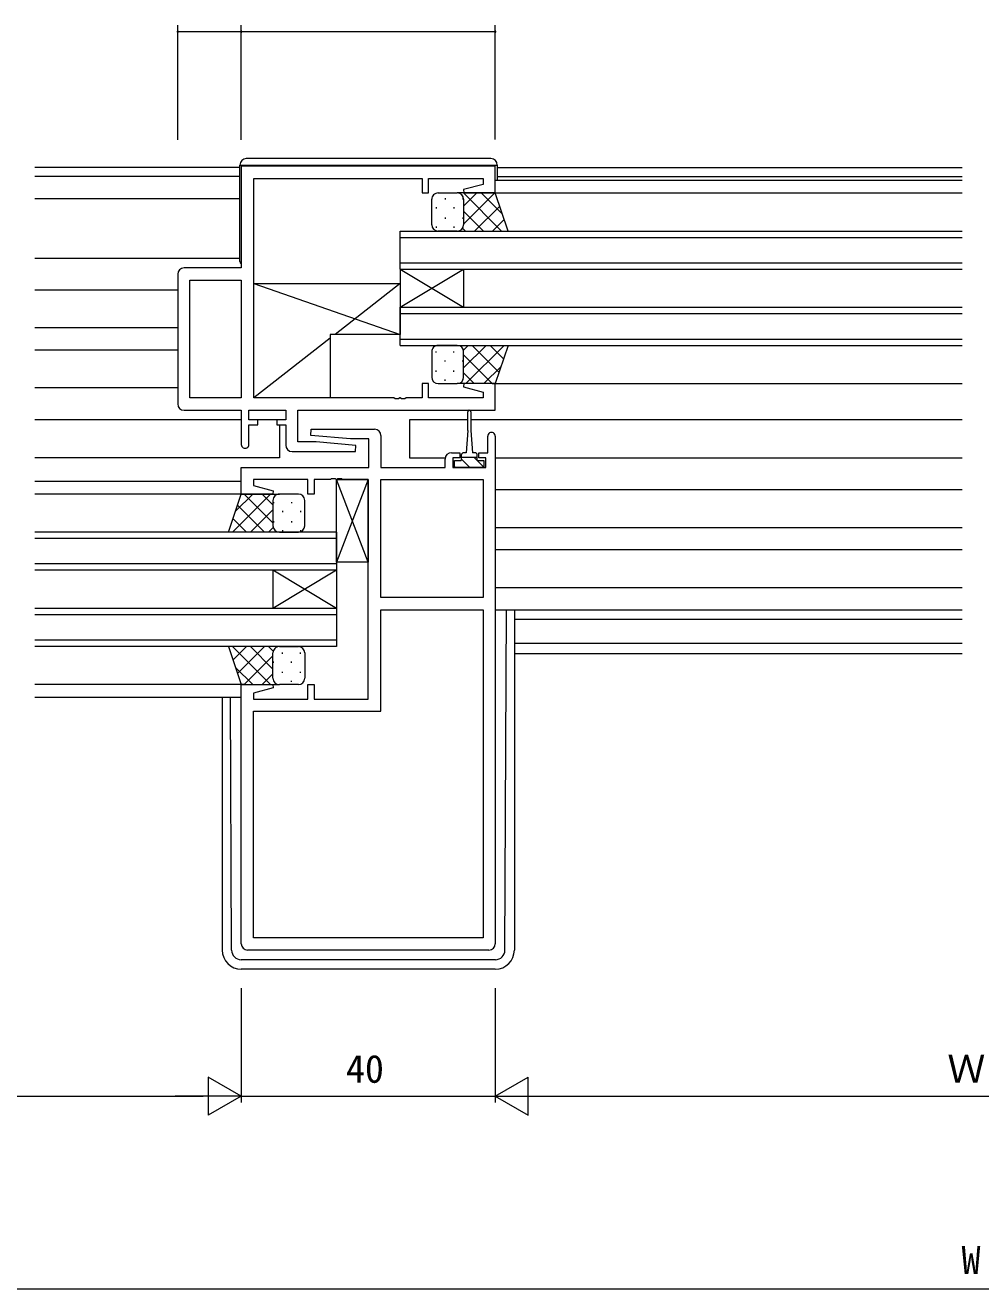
# Model space of a CAD drawing. Units: millimetres, scale not verified. Extents: x -567 to 567, y -403 to 403.
# Drawn here: x 26.6 to 177.1, y -204.9 to -6 of the extents above; entities that cross this region are included whole.
import ezdxf
from ezdxf.enums import TextEntityAlignment as Align

# ---------------------------------------------------------------- set-up
doc = ezdxf.new("R2010")
doc.units = ezdxf.units.MM
doc.header["$LTSCALE"] = 2
for name, color, linetype, lineweight in [('0-1_USER1', 6, 'Continuous', 9), ('0-2_YKK_ZWAK', 2, 'Continuous', 9), ('0-3_YKK_11', 4, 'Continuous', 9), ('0-4_YKK_12', 7, 'Continuous', 9)]:
    doc.layers.add(name, color=color, linetype=linetype, lineweight=lineweight)
doc.styles.add('ＭＳ ゴシック', font='')
doc.styles.get('ＭＳ ゴシック').set_extended_font_data('MS Gothic')

msp = doc.modelspace()

# ---------------------------------------------------------------- linework, layer by layer
at = {"layer": '0-1_USER1'}
for p, q in [((50.639, -24.024), (50.639, -5.965)), ((60.639, -23.965), (60.639, -5.965)), ((60.639, -24.024), (60.639, -5.965)), ((100.639, -23.965), (100.639, -5.965)), ((50.639, -6.965), (60.639, -6.965)), ((60.639, -6.965), (100.639, -6.965)), ((60.639, -157.563), (60.639, -175.563)), ((60.639, -157.563), (60.639, -175.563)), ((100.639, -157.563), (100.639, -175.563)), ((100.639, -157.563), (100.639, -175.563)), ((60.639, -174.563), (55.443, -171.563)), ((55.443, -171.563), (55.443, -177.563)), ((100.639, -174.563), (105.835, -171.563)), ((105.835, -177.563), (105.835, -171.563)), ((-58.361, -174.563), (54.639, -174.563)), ((60.639, -174.563), (50.246, -174.563)), ((60.639, -174.563), (55.443, -177.563)), ((60.639, -174.563), (100.639, -174.563)), ((100.639, -174.563), (105.835, -177.563)), ((100.639, -174.563), (111.031, -174.563)), ((106.639, -174.563), (244.639, -174.563)), ((-57.361, -204.865), (408.639, -204.865))]:
    msp.add_line(p, q, dxfattribs=at)
for centre, start, end in [((50.639, -6.965), 0, 180), ((50.639, -6.965), 180, 0), ((60.639, -6.965), 0, 180), ((60.639, -6.965), 0, 180), ((60.639, -6.965), 180, 0), ((60.639, -6.965), 180, 0), ((100.639, -6.965), 0, 180), ((100.639, -6.965), 180, 0)]:
    msp.add_arc(centre, 0.106, start, end, dxfattribs=at)
at = {"layer": '0-2_YKK_ZWAK'}
for p, q in [((60.439, -28.365), (28.139, -28.365)), ((60.439, -29.765), (28.139, -29.765)), ((100.939, -28.365), (174.139, -28.365)), ((100.939, -29.765), (174.139, -29.765)), ((100.639, -30.365), (174.139, -30.366)), ((60.439, -33.265), (28.139, -33.265)), ((100.139, -32.365), (174.139, -32.365)), ((85.639, -44.365), (85.639, -38.365)), ((85.639, -38.365), (174.139, -38.365)), ((85.639, -39.365), (174.139, -39.365)), ((60.439, -42.665), (28.139, -42.665)), ((85.639, -43.365), (174.139, -43.365)), ((85.639, -44.365), (85.639, -50.365)), ((85.639, -44.365), (95.639, -50.365)), ((85.639, -50.365), (95.639, -44.365)), ((85.639, -44.365), (174.139, -44.365)), ((95.639, -44.365), (95.639, -50.365)), ((50.639, -47.665), (28.139, -47.665)), ((85.639, -56.365), (85.639, -50.365)), ((85.639, -50.365), (174.139, -50.365)), ((85.639, -51.365), (174.139, -51.365)), ((50.639, -53.619), (28.139, -53.619)), ((85.639, -55.365), (174.139, -55.365)), ((50.639, -57.112), (28.139, -57.112)), ((85.639, -56.365), (174.139, -56.365)), ((50.639, -63.065), (28.139, -63.065)), ((100.139, -62.365), (174.139, -62.365)), ((60.639, -68.065), (28.139, -68.065)), ((66.639, -68.065), (62.939, -68.065)), ((66.639, -68.865), (66.639, -74.065)), ((96.289, -68.065), (87.139, -68.065)), ((87.139, -68.065), (87.139, -74.065)), ((174.139, -68.065), (96.789, -68.065)), ((66.639, -74.065), (28.139, -74.065)), ((87.139, -74.065), (92.759, -74.065)), ((100.639, -74.065), (174.139, -74.065)), ((60.639, -77.765), (28.139, -77.765)), ((100.639, -79.065), (174.139, -79.065)), ((60.639, -79.765), (28.139, -79.765)), ((100.639, -85.019), (174.139, -85.019)), ((75.639, -85.765), (28.139, -85.765)), ((75.639, -86.765), (28.139, -86.765)), ((75.639, -85.765), (75.639, -91.765)), ((100.639, -88.512), (174.139, -88.512)), ((75.639, -90.765), (28.139, -90.765)), ((75.639, -91.765), (28.139, -91.765)), ((65.639, -91.765), (65.639, -97.765)), ((75.639, -91.765), (65.639, -97.765)), ((75.639, -97.765), (65.639, -91.765)), ((75.639, -91.765), (75.639, -97.765)), ((100.639, -94.465), (174.139, -94.465)), ((75.639, -97.765), (28.139, -97.765)), ((75.639, -98.765), (28.139, -98.765)), ((75.639, -97.765), (75.639, -103.765)), ((100.639, -97.964), (174.139, -97.964)), ((103.639, -99.465), (174.139, -99.465)), ((75.639, -102.765), (28.139, -102.765)), ((103.639, -103.235), (174.139, -103.235)), ((75.639, -103.765), (28.139, -103.765)), ((103.639, -104.865), (174.139, -104.865)), ((61.139, -109.765), (28.139, -109.765)), ((60.639, -111.765), (28.139, -111.765))]:
    msp.add_line(p, q, dxfattribs=at)
at = {"layer": '0-3_YKK_11'}
for p, q in [((99.939, -26.965), (61.439, -26.965)), ((60.439, -43.165), (60.439, -27.965)), ((90.639, -37.365), (90.639, -33.365)), ((91.639, -32.365), (94.639, -32.365)), ((92.719, -33.185), (92.719, -33.385)), ((94.874, -32.394), (94.902, -32.365)), ((95.549, -33.185), (95.549, -33.385)), ((95.607, -32.365), (101.607, -38.365)), ((95.639, -34.457), (97.73, -32.365)), ((95.639, -37.286), (100.559, -32.365)), ((95.639, -33.365), (95.639, -37.365)), ((95.639, -33.365), (95.639, -37.365)), ((98.435, -32.365), (101.74, -35.67)), ((91.304, -34.6), (91.304, -34.8)), ((94.134, -34.6), (94.134, -34.8)), ((95.639, -35.226), (98.778, -38.365)), ((97.387, -38.365), (101.326, -34.427)), ((91.304, -37.63), (91.304, -37.83)), ((92.719, -36.215), (92.719, -36.415)), ((94.134, -37.63), (94.134, -37.83)), ((95.549, -36.215), (95.549, -36.415)), ((100.216, -38.365), (102.033, -36.548)), ((94.639, -38.365), (91.639, -38.365)), ((95.484, -37.9), (95.95, -38.365)), ((62.639, -46.635), (85.639, -54.635)), ((85.639, -46.635), (75.417, -54.635)), ((74.639, -55.244), (62.639, -64.635)), ((90.639, -57.365), (90.639, -61.365)), ((91.304, -57.5), (91.304, -57.3)), ((94.639, -56.365), (91.639, -56.365)), ((94.134, -57.5), (94.134, -57.3)), ((95.605, -57.11), (96.35, -56.365)), ((95.639, -59.905), (99.178, -56.365)), ((95.639, -61.365), (95.639, -57.365)), ((95.639, -61.365), (95.639, -57.365)), ((96.007, -62.365), (102.007, -56.365)), ((96.987, -56.365), (101.226, -60.604)), ((99.816, -56.365), (101.933, -58.483)), ((92.719, -58.915), (92.719, -58.715)), ((95.549, -58.915), (95.549, -58.715)), ((95.639, -57.845), (100.159, -62.365)), ((98.835, -62.365), (101.54, -59.66)), ((91.304, -60.53), (91.304, -60.33)), ((94.134, -60.53), (94.134, -60.33)), ((95.639, -60.674), (97.33, -62.365)), ((91.639, -62.365), (94.639, -62.365)), ((92.719, -61.945), (92.719, -61.745)), ((95.549, -61.78), (95.549, -61.745)), ((96.289, -69.765), (96.289, -66.815)), ((96.289, -69.765), (96.039, -73.265)), ((96.039, -73.265), (95.689, -73.265)), ((97.389, -73.265), (97.039, -73.265)), ((94.381, -75.565), (94.239, -75.423)), ((95.289, -73.665), (95.289, -74.465)), ((95.289, -73.965), (97.789, -73.965)), ((98.839, -75.533), (97.271, -73.965)), ((97.789, -74.465), (97.789, -73.665)), ((80.639, -90.495), (75.639, -77.495)), ((80.639, -77.495), (75.639, -90.495)), ((65.27, -79.765), (59.27, -85.765)), ((62.442, -79.765), (59.737, -82.47)), ((64.29, -85.765), (60.052, -81.527)), ((65.639, -84.286), (61.119, -79.765)), ((65.639, -81.457), (63.947, -79.765)), ((65.639, -80.765), (65.639, -84.765)), ((65.639, -80.765), (65.639, -84.765)), ((65.729, -81.015), (65.729, -81.215)), ((69.639, -79.765), (66.639, -79.765)), ((68.559, -81.015), (68.559, -81.215)), ((70.639, -84.765), (70.639, -80.765)), ((65.639, -82.226), (62.099, -85.765)), ((67.144, -82.43), (67.144, -82.63)), ((69.974, -82.43), (69.974, -82.63)), ((61.462, -85.765), (59.344, -83.648)), ((65.672, -85.021), (64.927, -85.765)), ((65.729, -84.045), (65.729, -84.245)), ((67.144, -85.46), (67.144, -85.66)), ((68.559, -84.045), (68.559, -84.245)), ((69.974, -85.46), (69.974, -85.66)), ((66.639, -85.765), (69.639, -85.765)), ((102.15, -151.575), (102.42, -97.964)), ((103.638, -97.964), (103.638, -151.563)), ((65.27, -109.765), (59.27, -103.765)), ((61.462, -103.765), (59.344, -105.883)), ((64.29, -103.765), (60.052, -108.004)), ((65.639, -105.245), (61.119, -109.765)), ((65.639, -107.305), (62.099, -103.765)), ((65.672, -104.51), (64.927, -103.765)), ((65.639, -108.765), (65.639, -104.765)), ((65.639, -108.765), (65.639, -104.765)), ((66.639, -103.765), (69.639, -103.765)), ((67.144, -104.9), (67.144, -104.7)), ((69.974, -104.9), (69.974, -104.7)), ((70.639, -104.765), (70.639, -108.765)), ((62.442, -109.765), (59.737, -107.06)), ((65.729, -106.315), (65.729, -106.115)), ((68.559, -106.315), (68.559, -106.115)), ((65.639, -108.074), (63.947, -109.765)), ((65.729, -109.18), (65.729, -109.145)), ((67.144, -107.93), (67.144, -107.73)), ((68.559, -109.345), (68.559, -109.145)), ((69.974, -107.93), (69.974, -107.73)), ((69.639, -109.765), (66.639, -109.765)), ((57.638, -111.765), (57.638, -151.563)), ((59.126, -151.575), (58.962, -111.765)), ((100.65, -153.063), (60.626, -153.063)), ((100.638, -154.563), (60.638, -154.563))]:
    msp.add_line(p, q, dxfattribs=at)
for points in [[(60.439, -27.965), (60.939, -27.965), (100.439, -27.965)], [(100.439, -27.965), (100.939, -27.965), (100.939, -30.365)], [(94.639, -38.365), (102.639, -38.365), (100.639, -32.365), (94.639, -32.365)], [(94.639, -56.365), (102.639, -56.365), (100.639, -62.365), (94.639, -62.365)], [(96.789, -66.815), (96.789, -69.765), (97.039, -73.265)], [(97.789, -74.465), (98.839, -74.465), (98.839, -75.565), (94.239, -75.565), (94.239, -74.465), (95.289, -74.465)], [(96.626, -75.565), (96.539, -75.478), (95.289, -74.228)], [(66.639, -85.765), (58.639, -85.765), (60.639, -79.765), (66.639, -79.765)], [(66.639, -103.765), (58.639, -103.765), (60.639, -109.765), (66.639, -109.765)]]:
    msp.add_lwpolyline(points, dxfattribs=at)
for points in [[(62.639, -64.635), (62.639, -46.635), (85.639, -46.635), (85.639, -54.635), (74.639, -54.635), (74.639, -64.635)], [(80.639, -90.495), (75.639, -90.495), (75.639, -77.495), (80.639, -77.495)]]:
    msp.add_lwpolyline(points, close=True, dxfattribs=at)
for centre, radius, start, end in [((61.439, -27.965), 1, 90, 180), ((99.939, -27.965), 1, 0, 90), ((91.639, -33.365), 1, 89.9999, 179.9999), ((94.639, -33.365), 1, 359.9999, 89.9999), ((94.639, -33.365), 1, 359.9999, 89.9999), ((91.639, -37.365), 1, 179.9999, 269.9999), ((94.639, -37.365), 1, 269.9999, 359.9999), ((94.639, -37.365), 1, 269.9999, 359.9999), ((60.939, -43.165), 0.5, 180, 233.1301), ((91.639, -57.365), 1, 90.0001, 180.0001), ((94.639, -57.365), 1, 0.0001, 90.0001), ((94.639, -57.365), 1, 0.0001, 90.0001), ((91.639, -61.365), 1, 180.0001, 270.0001), ((94.639, -61.365), 1, 270.0001, 0.0001), ((94.639, -61.365), 1, 270.0001, 0.0001), ((96.539, -66.815), 0.25, 0, 180), ((95.689, -73.665), 0.4, 90, 180), ((97.389, -73.665), 0.4, 0, 90), ((66.639, -80.765), 1, 90.0001, 180.0001), ((66.639, -80.765), 1, 90.0001, 180.0001), ((69.639, -80.765), 1, 0.0001, 90.0001), ((66.639, -84.765), 1, 180.0001, 270.0001), ((66.639, -84.765), 1, 180.0001, 270.0001), ((69.639, -84.765), 1, 270.0001, 0.0001), ((66.639, -104.765), 1, 89.9999, 179.9999), ((66.639, -104.765), 1, 89.9999, 179.9999), ((69.639, -104.765), 1, 359.9999, 89.9999), ((66.639, -108.765), 1, 179.9999, 269.9999), ((66.639, -108.765), 1, 179.9999, 269.9999), ((69.639, -108.765), 1, 269.9999, 359.9999), ((60.638, -151.563), 3, 180, 270), ((60.626, -151.563), 1.5, 180.45233, 270), ((100.638, -151.563), 3, 270, 0), ((100.65, -151.563), 1.5, 270, 359.54767)]:
    msp.add_arc(centre, radius, start, end, dxfattribs=at)
at = {"layer": '0-4_YKK_12'}
for p, q in [((50.639, -45.165), (50.639, -65.565)), ((60.639, -46.095), (60.639, -64.635)), ((100.639, -70.665), (100.639, -150.565)), ((98.709, -77.495), (98.709, -96.035)), ((98.709, -97.965), (98.709, -149.635)), ((99.639, -151.565), (61.639, -151.565))]:
    msp.add_line(p, q, dxfattribs=at)
for points in [[(100.639, -28.165), (60.639, -28.165), (60.639, -44.165), (51.639, -44.165)], [(68.639, -73.065), (78.617, -73.065), (78.659, -72.109), (72.445, -71.565), (69.569, -71.565), (69.569, -66.565), (100.639, -66.565), (100.639, -62.365), (95.678, -62.365), (95.609, -62.888), (98.709, -63.718), (98.709, -64.635), (90.139, -64.635), (90.139, -62.365), (89.139, -62.365), (89.139, -64.635), (86.597, -64.635), (86.414, -64.755), (85.864, -64.755), (85.68, -64.635), (85.597, -64.635), (85.414, -64.755), (84.864, -64.755), (84.68, -64.635), (62.639, -64.635), (62.639, -30.095), (89.139, -30.095), (89.139, -32.365), (90.139, -32.365), (90.139, -30.095), (98.709, -30.095), (98.709, -31.013), (95.609, -31.843), (95.678, -32.365), (100.639, -32.365), (100.639, -28.165)], [(51.639, -66.565), (60.639, -66.565), (60.639, -71.965)], [(61.839, -71.965), (61.839, -68.865), (63.239, -68.865), (63.239, -68.065), (61.839, -68.065), (61.839, -66.565), (67.639, -66.565), (67.639, -68.065), (66.239, -68.065), (66.239, -68.865), (67.639, -68.865), (67.639, -72.065)], [(60.639, -150.565), (60.639, -109.765), (65.599, -109.765), (65.668, -110.288), (62.569, -111.118), (62.569, -112.035), (71.139, -112.035), (71.139, -109.765), (72.139, -109.765), (72.139, -112.035), (80.639, -112.035), (80.639, -77.495), (76.597, -77.495), (76.414, -77.375), (75.864, -77.375), (75.68, -77.495), (75.597, -77.495), (75.414, -77.375), (74.864, -77.375), (74.68, -77.495), (72.139, -77.495), (72.139, -79.765), (71.139, -79.765), (71.139, -77.495), (62.569, -77.495), (62.569, -78.413), (65.668, -79.243), (65.599, -79.765), (60.639, -79.765), (60.639, -75.565), (80.709, -75.565), (80.709, -71.065), (77.832, -71.065), (71.619, -70.522), (71.661, -69.565), (81.639, -69.565)], [(82.639, -70.565), (82.639, -75.565), (92.739, -75.565), (92.739, -74.265)], [(93.739, -73.265), (95.039, -73.265), (95.039, -74.065), (93.939, -74.065), (93.939, -75.565), (99.139, -75.565), (99.139, -74.065), (98.039, -74.065), (98.039, -73.265), (99.439, -73.265), (99.439, -70.665)]]:
    msp.add_lwpolyline(points, dxfattribs=at)
for points in [[(60.639, -46.095), (60.639, -64.635), (52.569, -64.635), (52.569, -46.095)], [(98.709, -77.495), (98.709, -96.035), (82.639, -96.035), (82.639, -77.495)], [(98.709, -97.965), (98.709, -149.635), (62.569, -149.635), (62.569, -113.965), (82.639, -113.965), (82.639, -97.965)]]:
    msp.add_lwpolyline(points, close=True, dxfattribs=at)
for centre, radius, start, end in [((51.639, -45.165), 1, 90.00001, 179.99999), ((51.639, -65.565), 1, 180.00001, 269.99999), ((81.639, -70.565), 1, 0.00001, 89.99999), ((100.039, -70.665), 0.6, 359.99999, 180.00001), ((61.239, -71.965), 0.6, 179.99999, 0.00001), ((68.639, -72.065), 1, 180.00001, 269.99999), ((93.739, -74.265), 1, 90.00001, 179.99999), ((61.639, -150.565), 1, 180.00001, 269.99999), ((99.639, -150.565), 1, 270.00001, 359.99999)]:
    msp.add_arc(centre, radius, start, end, dxfattribs=at)

# ---------------------------------------------------------------- texts
at = {"layer": '0-1_USER1', "style": 'ＭＳ ゴシック'}
for s, p in [('40', (77.119, -173.763)), ('Ｗ', (171.799, -173.763)), ('W', (174.039, -203.865))]:
    msp.add_text(s, height=4.399, dxfattribs=at).set_placement(p, align=Align.BOTTOM_LEFT)

doc.saveas('drawing.dxf')
